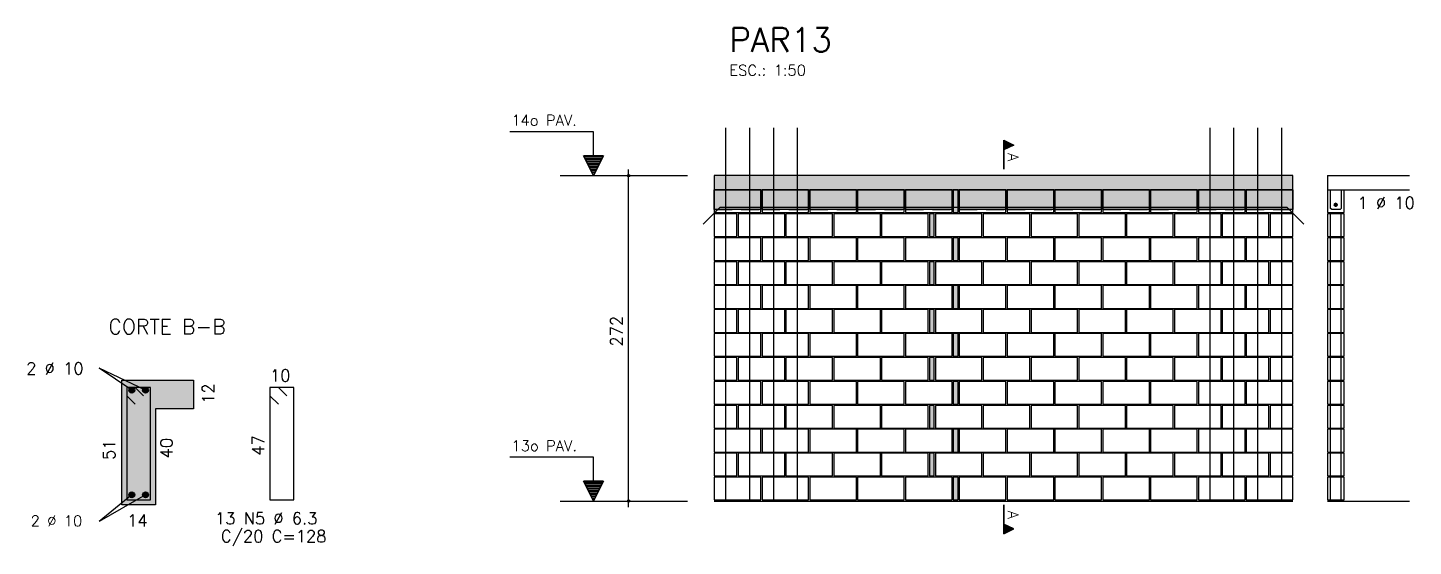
# Model space of a CAD drawing. Extents: x -1 to 122, y -1 to 61.
# Drawn here: x 22.11 to 45.29, y 9.23 to 17.89 of the extents above; entities that cross this region are included whole.
import ezdxf

# ---------------------------------------------------------------- set-up
doc = ezdxf.new("R2010")
doc.units = 0
doc.header["$MEASUREMENT"] = 0
doc.linetypes.add('ESTILO_TQS_0001', pattern=[0.45, 0.3, -0.15])
for name, color, linetype in [('PENA_01', 1, 'CONTINUOUS'), ('PENA_02', 2, 'CONTINUOUS'), ('PENA_03', 3, 'CONTINUOUS'), ('PENA_04', 4, 'CONTINUOUS'), ('PENA_05', 5, 'CONTINUOUS'), ('PENA_06', 6, 'CONTINUOUS'), ('PENA_09', 254, 'CONTINUOUS'), ('PENA_10', 253, 'CONTINUOUS'), ('PENA_11', 252, 'CONTINUOUS'), ('PENA_25', 210, 'CONTINUOUS')]:
    doc.layers.add(name, color=color, linetype=linetype)
doc.styles.get("Standard").update_dxf_attribs({"font": 'ROMANS.SHX'})

msp = doc.modelspace()

# ---------------------------------------------------------------- linework, layer by layer
at = {"layer": 'PENA_01', "linetype": 'Continuous'}
for p, q in [((31.015, 15.424), (33.146, 15.424)), ((23.851, 11.837), (23.306, 12.206)), ((24.081, 11.837), (23.306, 12.206)), ((23.851, 10.088), (23.306, 9.643)), ((24.081, 10.088), (23.306, 9.643)), ((31.015, 9.984), (33.146, 9.984))]:
    msp.add_line(p, q, dxfattribs=at)
at = {"layer": 'PENA_02', "linetype": 'ESTILO_TQS_0001'}
for p, q in [((33.594, 14.854), (34.374, 14.854)), ((34.394, 14.854), (35.174, 14.854)), ((35.194, 14.854), (35.974, 14.854)), ((35.994, 14.854), (36.774, 14.854)), ((36.794, 14.854), (37.574, 14.854)), ((37.694, 14.854), (38.474, 14.854)), ((38.494, 14.854), (39.274, 14.854)), ((39.294, 14.854), (40.074, 14.854)), ((40.094, 14.854), (40.874, 14.854)), ((40.894, 14.854), (41.674, 14.854)), ((41.694, 14.854), (42.474, 14.854)), ((42.494, 14.854), (43.274, 14.854))]:
    msp.add_line(p, q, dxfattribs=at)
at = {"layer": 'PENA_02', "linetype": 'Continuous'}
msp.add_line((33.594, 9.984), (43.274, 9.984), dxfattribs=at)
for points in [[(33.593, 15.184), (43.274, 15.184), (43.274, 15.424), (33.593, 15.424), (33.593, 15.184)], [(33.594, 14.804), (34.374, 14.804), (34.374, 15.184), (33.594, 15.184), (33.594, 14.804)], [(34.394, 14.804), (35.174, 14.804), (35.174, 15.184), (34.394, 15.184), (34.394, 14.804)], [(35.194, 14.804), (35.974, 14.804), (35.974, 15.184), (35.194, 15.184), (35.194, 14.804)], [(35.994, 14.804), (36.774, 14.804), (36.774, 15.184), (35.994, 15.184), (35.994, 14.804)], [(36.794, 14.804), (37.574, 14.804), (37.574, 15.184), (36.794, 15.184), (36.794, 14.804)], [(37.594, 14.804), (37.674, 14.804), (37.674, 15.184), (37.594, 15.184), (37.594, 14.804)], [(37.694, 14.804), (38.474, 14.804), (38.474, 15.184), (37.694, 15.184), (37.694, 14.804)], [(38.494, 14.804), (39.274, 14.804), (39.274, 15.184), (38.494, 15.184), (38.494, 14.804)], [(39.294, 14.804), (40.074, 14.804), (40.074, 15.184), (39.294, 15.184), (39.294, 14.804)], [(40.094, 14.804), (40.874, 14.804), (40.874, 15.184), (40.094, 15.184), (40.094, 14.804)], [(40.894, 14.804), (41.674, 14.804), (41.674, 15.184), (40.894, 15.184), (40.894, 14.804)], [(41.694, 14.804), (42.474, 14.804), (42.474, 15.184), (41.694, 15.184), (41.694, 14.804)], [(42.494, 14.804), (43.274, 14.804), (43.274, 15.184), (42.494, 15.184), (42.494, 14.804)], [(33.594, 14.404), (33.974, 14.404), (33.974, 14.784), (33.594, 14.784), (33.594, 14.404)], [(33.994, 14.404), (34.774, 14.404), (34.774, 14.784), (33.994, 14.784), (33.994, 14.404)], [(34.794, 14.404), (35.574, 14.404), (35.574, 14.784), (34.794, 14.784), (34.794, 14.404)], [(35.594, 14.404), (36.374, 14.404), (36.374, 14.784), (35.594, 14.784), (35.594, 14.404)], [(36.394, 14.404), (37.174, 14.404), (37.174, 14.784), (36.394, 14.784), (36.394, 14.404)], [(37.194, 14.404), (37.274, 14.404), (37.274, 14.784), (37.194, 14.784), (37.194, 14.404)], [(37.294, 14.404), (38.074, 14.404), (38.074, 14.784), (37.294, 14.784), (37.294, 14.404)], [(38.094, 14.404), (38.874, 14.404), (38.874, 14.784), (38.094, 14.784), (38.094, 14.404)], [(38.894, 14.404), (39.674, 14.404), (39.674, 14.784), (38.894, 14.784), (38.894, 14.404)], [(39.694, 14.404), (40.474, 14.404), (40.474, 14.784), (39.694, 14.784), (39.694, 14.404)], [(40.494, 14.404), (41.274, 14.404), (41.274, 14.784), (40.494, 14.784), (40.494, 14.404)], [(41.294, 14.404), (42.074, 14.404), (42.074, 14.784), (41.294, 14.784), (41.294, 14.404)], [(42.094, 14.404), (42.874, 14.404), (42.874, 14.784), (42.094, 14.784), (42.094, 14.404)], [(42.894, 14.404), (43.274, 14.404), (43.274, 14.784), (42.894, 14.784), (42.894, 14.404)], [(33.594, 14.004), (34.374, 14.004), (34.374, 14.384), (33.594, 14.384), (33.594, 14.004)], [(34.394, 14.004), (35.174, 14.004), (35.174, 14.384), (34.394, 14.384), (34.394, 14.004)], [(35.194, 14.004), (35.974, 14.004), (35.974, 14.384), (35.194, 14.384), (35.194, 14.004)], [(35.994, 14.004), (36.774, 14.004), (36.774, 14.384), (35.994, 14.384), (35.994, 14.004)], [(36.794, 14.004), (37.574, 14.004), (37.574, 14.384), (36.794, 14.384), (36.794, 14.004)], [(37.594, 14.004), (37.674, 14.004), (37.674, 14.384), (37.594, 14.384), (37.594, 14.004)], [(37.694, 14.004), (38.474, 14.004), (38.474, 14.384), (37.694, 14.384), (37.694, 14.004)], [(38.494, 14.004), (39.274, 14.004), (39.274, 14.384), (38.494, 14.384), (38.494, 14.004)], [(39.294, 14.004), (40.074, 14.004), (40.074, 14.384), (39.294, 14.384), (39.294, 14.004)], [(40.094, 14.004), (40.874, 14.004), (40.874, 14.384), (40.094, 14.384), (40.094, 14.004)], [(40.894, 14.004), (41.674, 14.004), (41.674, 14.384), (40.894, 14.384), (40.894, 14.004)], [(41.694, 14.004), (42.474, 14.004), (42.474, 14.384), (41.694, 14.384), (41.694, 14.004)], [(42.494, 14.004), (43.274, 14.004), (43.274, 14.384), (42.494, 14.384), (42.494, 14.004)], [(33.594, 13.604), (33.974, 13.604), (33.974, 13.984), (33.594, 13.984), (33.594, 13.604)], [(33.994, 13.604), (34.774, 13.604), (34.774, 13.984), (33.994, 13.984), (33.994, 13.604)], [(34.794, 13.604), (35.574, 13.604), (35.574, 13.984), (34.794, 13.984), (34.794, 13.604)], [(35.594, 13.604), (36.374, 13.604), (36.374, 13.984), (35.594, 13.984), (35.594, 13.604)], [(36.394, 13.604), (37.174, 13.604), (37.174, 13.984), (36.394, 13.984), (36.394, 13.604)], [(37.194, 13.604), (37.274, 13.604), (37.274, 13.984), (37.194, 13.984), (37.194, 13.604)], [(37.294, 13.604), (38.074, 13.604), (38.074, 13.984), (37.294, 13.984), (37.294, 13.604)], [(38.094, 13.604), (38.874, 13.604), (38.874, 13.984), (38.094, 13.984), (38.094, 13.604)], [(38.894, 13.604), (39.674, 13.604), (39.674, 13.984), (38.894, 13.984), (38.894, 13.604)], [(39.694, 13.604), (40.474, 13.604), (40.474, 13.984), (39.694, 13.984), (39.694, 13.604)], [(40.494, 13.604), (41.274, 13.604), (41.274, 13.984), (40.494, 13.984), (40.494, 13.604)], [(41.294, 13.604), (42.074, 13.604), (42.074, 13.984), (41.294, 13.984), (41.294, 13.604)], [(42.094, 13.604), (42.874, 13.604), (42.874, 13.984), (42.094, 13.984), (42.094, 13.604)], [(42.894, 13.604), (43.274, 13.604), (43.274, 13.984), (42.894, 13.984), (42.894, 13.604)], [(33.594, 13.204), (34.374, 13.204), (34.374, 13.584), (33.594, 13.584), (33.594, 13.204)], [(34.394, 13.204), (35.174, 13.204), (35.174, 13.584), (34.394, 13.584), (34.394, 13.204)], [(35.194, 13.204), (35.974, 13.204), (35.974, 13.584), (35.194, 13.584), (35.194, 13.204)], [(35.994, 13.204), (36.774, 13.204), (36.774, 13.584), (35.994, 13.584), (35.994, 13.204)], [(36.794, 13.204), (37.574, 13.204), (37.574, 13.584), (36.794, 13.584), (36.794, 13.204)], [(37.594, 13.204), (37.674, 13.204), (37.674, 13.584), (37.594, 13.584), (37.594, 13.204)], [(37.694, 13.204), (38.474, 13.204), (38.474, 13.584), (37.694, 13.584), (37.694, 13.204)], [(38.494, 13.204), (39.274, 13.204), (39.274, 13.584), (38.494, 13.584), (38.494, 13.204)], [(39.294, 13.204), (40.074, 13.204), (40.074, 13.584), (39.294, 13.584), (39.294, 13.204)], [(40.094, 13.204), (40.874, 13.204), (40.874, 13.584), (40.094, 13.584), (40.094, 13.204)], [(40.894, 13.204), (41.674, 13.204), (41.674, 13.584), (40.894, 13.584), (40.894, 13.204)], [(41.694, 13.204), (42.474, 13.204), (42.474, 13.584), (41.694, 13.584), (41.694, 13.204)], [(42.494, 13.204), (43.274, 13.204), (43.274, 13.584), (42.494, 13.584), (42.494, 13.204)], [(33.594, 12.804), (33.974, 12.804), (33.974, 13.184), (33.594, 13.184), (33.594, 12.804)], [(33.994, 12.804), (34.774, 12.804), (34.774, 13.184), (33.994, 13.184), (33.994, 12.804)], [(34.794, 12.804), (35.574, 12.804), (35.574, 13.184), (34.794, 13.184), (34.794, 12.804)], [(35.594, 12.804), (36.374, 12.804), (36.374, 13.184), (35.594, 13.184), (35.594, 12.804)], [(36.394, 12.804), (37.174, 12.804), (37.174, 13.184), (36.394, 13.184), (36.394, 12.804)], [(37.194, 12.804), (37.274, 12.804), (37.274, 13.184), (37.194, 13.184), (37.194, 12.804)], [(37.294, 12.804), (38.074, 12.804), (38.074, 13.184), (37.294, 13.184), (37.294, 12.804)], [(38.094, 12.804), (38.874, 12.804), (38.874, 13.184), (38.094, 13.184), (38.094, 12.804)], [(38.894, 12.804), (39.674, 12.804), (39.674, 13.184), (38.894, 13.184), (38.894, 12.804)], [(39.694, 12.804), (40.474, 12.804), (40.474, 13.184), (39.694, 13.184), (39.694, 12.804)], [(40.494, 12.804), (41.274, 12.804), (41.274, 13.184), (40.494, 13.184), (40.494, 12.804)], [(41.294, 12.804), (42.074, 12.804), (42.074, 13.184), (41.294, 13.184), (41.294, 12.804)], [(42.094, 12.804), (42.874, 12.804), (42.874, 13.184), (42.094, 13.184), (42.094, 12.804)], [(42.894, 12.804), (43.274, 12.804), (43.274, 13.184), (42.894, 13.184), (42.894, 12.804)], [(33.594, 12.404), (34.374, 12.404), (34.374, 12.784), (33.594, 12.784), (33.594, 12.404)], [(34.394, 12.404), (35.174, 12.404), (35.174, 12.784), (34.394, 12.784), (34.394, 12.404)], [(35.194, 12.404), (35.974, 12.404), (35.974, 12.784), (35.194, 12.784), (35.194, 12.404)], [(35.994, 12.404), (36.774, 12.404), (36.774, 12.784), (35.994, 12.784), (35.994, 12.404)], [(36.794, 12.404), (37.574, 12.404), (37.574, 12.784), (36.794, 12.784), (36.794, 12.404)], [(37.594, 12.404), (37.674, 12.404), (37.674, 12.784), (37.594, 12.784), (37.594, 12.404)], [(37.694, 12.404), (38.474, 12.404), (38.474, 12.784), (37.694, 12.784), (37.694, 12.404)], [(38.494, 12.404), (39.274, 12.404), (39.274, 12.784), (38.494, 12.784), (38.494, 12.404)], [(39.294, 12.404), (40.074, 12.404), (40.074, 12.784), (39.294, 12.784), (39.294, 12.404)], [(40.094, 12.404), (40.874, 12.404), (40.874, 12.784), (40.094, 12.784), (40.094, 12.404)], [(40.894, 12.404), (41.674, 12.404), (41.674, 12.784), (40.894, 12.784), (40.894, 12.404)], [(41.694, 12.404), (42.474, 12.404), (42.474, 12.784), (41.694, 12.784), (41.694, 12.404)], [(42.494, 12.404), (43.274, 12.404), (43.274, 12.784), (42.494, 12.784), (42.494, 12.404)], [(33.594, 12.004), (33.974, 12.004), (33.974, 12.384), (33.594, 12.384), (33.594, 12.004)], [(33.994, 12.004), (34.774, 12.004), (34.774, 12.384), (33.994, 12.384), (33.994, 12.004)], [(34.794, 12.004), (35.574, 12.004), (35.574, 12.384), (34.794, 12.384), (34.794, 12.004)], [(35.594, 12.004), (36.374, 12.004), (36.374, 12.384), (35.594, 12.384), (35.594, 12.004)], [(36.394, 12.004), (37.174, 12.004), (37.174, 12.384), (36.394, 12.384), (36.394, 12.004)], [(37.194, 12.004), (37.274, 12.004), (37.274, 12.384), (37.194, 12.384), (37.194, 12.004)], [(37.294, 12.004), (38.074, 12.004), (38.074, 12.384), (37.294, 12.384), (37.294, 12.004)], [(38.094, 12.004), (38.874, 12.004), (38.874, 12.384), (38.094, 12.384), (38.094, 12.004)], [(38.894, 12.004), (39.674, 12.004), (39.674, 12.384), (38.894, 12.384), (38.894, 12.004)], [(39.694, 12.004), (40.474, 12.004), (40.474, 12.384), (39.694, 12.384), (39.694, 12.004)], [(40.494, 12.004), (41.274, 12.004), (41.274, 12.384), (40.494, 12.384), (40.494, 12.004)], [(41.294, 12.004), (42.074, 12.004), (42.074, 12.384), (41.294, 12.384), (41.294, 12.004)], [(42.094, 12.004), (42.874, 12.004), (42.874, 12.384), (42.094, 12.384), (42.094, 12.004)], [(42.894, 12.004), (43.274, 12.004), (43.274, 12.384), (42.894, 12.384), (42.894, 12.004)], [(33.594, 11.604), (34.374, 11.604), (34.374, 11.984), (33.594, 11.984), (33.594, 11.604)], [(34.394, 11.604), (35.174, 11.604), (35.174, 11.984), (34.394, 11.984), (34.394, 11.604)], [(35.194, 11.604), (35.974, 11.604), (35.974, 11.984), (35.194, 11.984), (35.194, 11.604)], [(35.994, 11.604), (36.774, 11.604), (36.774, 11.984), (35.994, 11.984), (35.994, 11.604)], [(36.794, 11.604), (37.574, 11.604), (37.574, 11.984), (36.794, 11.984), (36.794, 11.604)], [(37.594, 11.604), (37.674, 11.604), (37.674, 11.984), (37.594, 11.984), (37.594, 11.604)], [(37.694, 11.604), (38.474, 11.604), (38.474, 11.984), (37.694, 11.984), (37.694, 11.604)], [(38.494, 11.604), (39.274, 11.604), (39.274, 11.984), (38.494, 11.984), (38.494, 11.604)], [(39.294, 11.604), (40.074, 11.604), (40.074, 11.984), (39.294, 11.984), (39.294, 11.604)], [(40.094, 11.604), (40.874, 11.604), (40.874, 11.984), (40.094, 11.984), (40.094, 11.604)], [(40.894, 11.604), (41.674, 11.604), (41.674, 11.984), (40.894, 11.984), (40.894, 11.604)], [(41.694, 11.604), (42.474, 11.604), (42.474, 11.984), (41.694, 11.984), (41.694, 11.604)], [(42.494, 11.604), (43.274, 11.604), (43.274, 11.984), (42.494, 11.984), (42.494, 11.604)], [(33.594, 11.204), (33.974, 11.204), (33.974, 11.584), (33.594, 11.584), (33.594, 11.204)], [(33.994, 11.204), (34.774, 11.204), (34.774, 11.584), (33.994, 11.584), (33.994, 11.204)], [(34.794, 11.204), (35.574, 11.204), (35.574, 11.584), (34.794, 11.584), (34.794, 11.204)], [(35.594, 11.204), (36.374, 11.204), (36.374, 11.584), (35.594, 11.584), (35.594, 11.204)], [(36.394, 11.204), (37.174, 11.204), (37.174, 11.584), (36.394, 11.584), (36.394, 11.204)], [(37.194, 11.204), (37.274, 11.204), (37.274, 11.584), (37.194, 11.584), (37.194, 11.204)], [(37.294, 11.204), (38.074, 11.204), (38.074, 11.584), (37.294, 11.584), (37.294, 11.204)], [(38.094, 11.204), (38.874, 11.204), (38.874, 11.584), (38.094, 11.584), (38.094, 11.204)], [(38.894, 11.204), (39.674, 11.204), (39.674, 11.584), (38.894, 11.584), (38.894, 11.204)], [(39.694, 11.204), (40.474, 11.204), (40.474, 11.584), (39.694, 11.584), (39.694, 11.204)], [(40.494, 11.204), (41.274, 11.204), (41.274, 11.584), (40.494, 11.584), (40.494, 11.204)], [(41.294, 11.204), (42.074, 11.204), (42.074, 11.584), (41.294, 11.584), (41.294, 11.204)], [(42.094, 11.204), (42.874, 11.204), (42.874, 11.584), (42.094, 11.584), (42.094, 11.204)], [(42.894, 11.204), (43.274, 11.204), (43.274, 11.584), (42.894, 11.584), (42.894, 11.204)], [(33.594, 10.804), (34.374, 10.804), (34.374, 11.184), (33.594, 11.184), (33.594, 10.804)], [(34.394, 10.804), (35.174, 10.804), (35.174, 11.184), (34.394, 11.184), (34.394, 10.804)], [(35.194, 10.804), (35.974, 10.804), (35.974, 11.184), (35.194, 11.184), (35.194, 10.804)], [(35.994, 10.804), (36.774, 10.804), (36.774, 11.184), (35.994, 11.184), (35.994, 10.804)], [(36.794, 10.804), (37.574, 10.804), (37.574, 11.184), (36.794, 11.184), (36.794, 10.804)], [(37.594, 10.804), (37.674, 10.804), (37.674, 11.184), (37.594, 11.184), (37.594, 10.804)], [(37.694, 10.804), (38.474, 10.804), (38.474, 11.184), (37.694, 11.184), (37.694, 10.804)], [(38.494, 10.804), (39.274, 10.804), (39.274, 11.184), (38.494, 11.184), (38.494, 10.804)], [(39.294, 10.804), (40.074, 10.804), (40.074, 11.184), (39.294, 11.184), (39.294, 10.804)], [(40.094, 10.804), (40.874, 10.804), (40.874, 11.184), (40.094, 11.184), (40.094, 10.804)], [(40.894, 10.804), (41.674, 10.804), (41.674, 11.184), (40.894, 11.184), (40.894, 10.804)], [(41.694, 10.804), (42.474, 10.804), (42.474, 11.184), (41.694, 11.184), (41.694, 10.804)], [(42.494, 10.804), (43.274, 10.804), (43.274, 11.184), (42.494, 11.184), (42.494, 10.804)], [(33.594, 10.404), (33.974, 10.404), (33.974, 10.784), (33.594, 10.784), (33.594, 10.404)], [(33.994, 10.404), (34.774, 10.404), (34.774, 10.784), (33.994, 10.784), (33.994, 10.404)], [(34.794, 10.404), (35.574, 10.404), (35.574, 10.784), (34.794, 10.784), (34.794, 10.404)], [(35.594, 10.404), (36.374, 10.404), (36.374, 10.784), (35.594, 10.784), (35.594, 10.404)], [(36.394, 10.404), (37.174, 10.404), (37.174, 10.784), (36.394, 10.784), (36.394, 10.404)], [(37.194, 10.404), (37.274, 10.404), (37.274, 10.784), (37.194, 10.784), (37.194, 10.404)], [(37.294, 10.404), (38.074, 10.404), (38.074, 10.784), (37.294, 10.784), (37.294, 10.404)], [(38.094, 10.404), (38.874, 10.404), (38.874, 10.784), (38.094, 10.784), (38.094, 10.404)], [(38.894, 10.404), (39.674, 10.404), (39.674, 10.784), (38.894, 10.784), (38.894, 10.404)], [(39.694, 10.404), (40.474, 10.404), (40.474, 10.784), (39.694, 10.784), (39.694, 10.404)], [(40.494, 10.404), (41.274, 10.404), (41.274, 10.784), (40.494, 10.784), (40.494, 10.404)], [(41.294, 10.404), (42.074, 10.404), (42.074, 10.784), (41.294, 10.784), (41.294, 10.404)], [(42.094, 10.404), (42.874, 10.404), (42.874, 10.784), (42.094, 10.784), (42.094, 10.404)], [(42.894, 10.404), (43.274, 10.404), (43.274, 10.784), (42.894, 10.784), (42.894, 10.404)], [(33.594, 10.004), (34.374, 10.004), (34.374, 10.384), (33.594, 10.384), (33.594, 10.004)], [(34.394, 10.004), (35.174, 10.004), (35.174, 10.384), (34.394, 10.384), (34.394, 10.004)], [(35.194, 10.004), (35.974, 10.004), (35.974, 10.384), (35.194, 10.384), (35.194, 10.004)], [(35.994, 10.004), (36.774, 10.004), (36.774, 10.384), (35.994, 10.384), (35.994, 10.004)], [(36.794, 10.004), (37.574, 10.004), (37.574, 10.384), (36.794, 10.384), (36.794, 10.004)], [(37.594, 10.004), (37.674, 10.004), (37.674, 10.384), (37.594, 10.384), (37.594, 10.004)], [(37.694, 10.004), (38.474, 10.004), (38.474, 10.384), (37.694, 10.384), (37.694, 10.004)], [(38.494, 10.004), (39.274, 10.004), (39.274, 10.384), (38.494, 10.384), (38.494, 10.004)], [(39.294, 10.004), (40.074, 10.004), (40.074, 10.384), (39.294, 10.384), (39.294, 10.004)], [(40.094, 10.004), (40.874, 10.004), (40.874, 10.384), (40.094, 10.384), (40.094, 10.004)], [(40.894, 10.004), (41.674, 10.004), (41.674, 10.384), (40.894, 10.384), (40.894, 10.004)], [(41.694, 10.004), (42.474, 10.004), (42.474, 10.384), (41.694, 10.384), (41.694, 10.004)], [(42.494, 10.004), (43.274, 10.004), (43.274, 10.384), (42.494, 10.384), (42.494, 10.004)]]:
    msp.add_lwpolyline(points, dxfattribs=at)
for centre, radius in [((32.161, 15.424), 0.02), ((32.161, 15.424), 0.01), ((32.161, 9.984), 0.02), ((32.161, 9.984), 0.01)]:
    msp.add_circle(centre, radius, dxfattribs=at)
at = {"layer": 'PENA_03', "linetype": 'Continuous'}
for p, q in [((31.574, 16.156), (30.174, 16.156)), ((31.574, 15.756), (31.574, 16.156)), ((31.575, 15.756), (31.575, 16.157)), ((38.438, 15.531), (38.438, 16.017)), ((38.438, 16.017), (38.604, 15.934)), ((38.439, 16.016), (38.439, 15.852)), ((38.439, 16.016), (38.603, 15.934)), ((38.451, 16.011), (38.451, 15.858)), ((38.464, 16.004), (38.464, 15.864)), ((38.476, 15.998), (38.476, 15.87)), ((38.603, 15.934), (38.439, 15.852)), ((38.604, 15.934), (38.439, 15.852)), ((38.439, 15.852), (38.439, 15.531)), ((38.489, 15.992), (38.489, 15.877)), ((38.502, 15.985), (38.502, 15.883)), ((38.515, 15.979), (38.515, 15.89)), ((38.528, 15.973), (38.528, 15.896)), ((38.54, 15.966), (38.54, 15.902)), ((38.553, 15.96), (38.553, 15.909)), ((38.566, 15.953), (38.566, 15.915)), ((38.579, 15.947), (38.579, 15.921)), ((38.591, 15.941), (38.591, 15.928)), ((31.575, 15.424), (31.409, 15.756)), ((31.409, 15.756), (31.574, 15.756)), ((31.575, 15.427), (31.411, 15.755)), ((31.738, 15.755), (31.411, 15.755)), ((31.728, 15.731), (31.421, 15.731)), ((31.715, 15.705), (31.434, 15.705)), ((31.702, 15.679), (31.447, 15.679)), ((31.689, 15.654), (31.46, 15.654)), ((31.677, 15.628), (31.472, 15.628)), ((31.664, 15.603), (31.485, 15.603)), ((31.651, 15.577), (31.498, 15.577)), ((31.638, 15.552), (31.511, 15.552)), ((31.74, 15.756), (31.575, 15.424)), ((31.575, 15.756), (31.74, 15.756)), ((31.738, 15.755), (31.575, 15.427)), ((31.626, 15.526), (31.523, 15.526)), ((31.613, 15.501), (31.536, 15.501)), ((31.6, 15.475), (31.549, 15.475)), ((31.587, 15.45), (31.562, 15.45)), ((32.161, 9.884), (32.161, 15.524)), ((43.854, 15.424), (43.854, 14.804)), ((43.854, 15.424), (45.225, 15.424)), ((43.854, 15.184), (45.225, 15.184)), ((43.904, 14.404), (43.904, 14.784)), ((44.084, 14.404), (44.084, 14.784)), ((43.904, 14.004), (43.904, 14.384)), ((44.084, 14.004), (44.084, 14.384)), ((43.904, 13.604), (43.904, 13.984)), ((44.084, 13.604), (44.084, 13.984)), ((43.904, 13.204), (43.904, 13.584)), ((44.084, 13.204), (44.084, 13.584)), ((43.904, 12.804), (43.904, 13.184)), ((44.084, 12.804), (44.084, 13.184)), ((43.904, 12.404), (43.904, 12.784)), ((44.084, 12.404), (44.084, 12.784)), ((43.904, 12.004), (43.904, 12.384)), ((44.084, 12.004), (44.084, 12.384)), ((23.686, 9.923), (23.686, 12.003)), ((23.686, 12.003), (24.886, 12.003)), ((24.886, 12.003), (24.886, 11.523)), ((43.904, 11.604), (43.904, 11.984)), ((44.084, 11.604), (44.084, 11.984)), ((24.886, 11.523), (24.246, 11.523)), ((24.246, 11.523), (24.246, 9.923)), ((43.904, 11.204), (43.904, 11.584)), ((44.084, 11.204), (44.084, 11.584)), ((43.904, 10.804), (43.904, 11.184)), ((44.084, 10.804), (44.084, 11.184)), ((31.574, 10.716), (30.174, 10.716)), ((31.574, 10.316), (31.574, 10.716)), ((31.575, 10.316), (31.575, 10.717)), ((43.904, 10.404), (43.904, 10.784)), ((44.084, 10.404), (44.084, 10.784)), ((31.575, 9.984), (31.409, 10.316)), ((31.409, 10.316), (31.574, 10.316)), ((31.575, 9.987), (31.411, 10.315)), ((31.738, 10.315), (31.411, 10.315)), ((31.728, 10.291), (31.421, 10.291)), ((31.715, 10.265), (31.434, 10.265)), ((31.702, 10.239), (31.447, 10.239)), ((31.689, 10.214), (31.46, 10.214)), ((31.74, 10.316), (31.575, 9.984)), ((31.575, 10.316), (31.74, 10.316)), ((31.738, 10.315), (31.575, 9.987)), ((43.904, 10.004), (43.904, 10.384)), ((44.084, 10.004), (44.084, 10.384)), ((31.677, 10.188), (31.472, 10.188)), ((31.664, 10.163), (31.485, 10.163)), ((31.651, 10.137), (31.498, 10.137)), ((31.638, 10.112), (31.511, 10.112)), ((31.626, 10.086), (31.523, 10.086)), ((31.613, 10.061), (31.536, 10.061)), ((31.6, 10.035), (31.549, 10.035)), ((31.587, 10.01), (31.562, 10.01)), ((43.854, 9.984), (45.225, 9.984)), ((24.246, 9.923), (23.686, 9.923)), ((38.438, 9.921), (38.438, 9.435)), ((38.439, 9.6), (38.439, 9.921)), ((38.438, 9.435), (38.604, 9.518)), ((38.439, 9.436), (38.439, 9.6)), ((38.603, 9.518), (38.439, 9.6)), ((38.604, 9.518), (38.439, 9.6)), ((38.439, 9.436), (38.603, 9.518)), ((38.451, 9.441), (38.451, 9.594)), ((38.464, 9.448), (38.464, 9.588)), ((38.476, 9.454), (38.476, 9.582)), ((38.489, 9.46), (38.489, 9.575)), ((38.502, 9.467), (38.502, 9.569)), ((38.515, 9.473), (38.515, 9.563)), ((38.528, 9.48), (38.528, 9.556)), ((38.54, 9.486), (38.54, 9.55)), ((38.553, 9.492), (38.553, 9.543)), ((38.566, 9.499), (38.566, 9.537)), ((38.579, 9.505), (38.579, 9.531)), ((38.591, 9.511), (38.591, 9.524))]:
    msp.add_line(p, q, dxfattribs=at)
for points in [[(43.854, 14.804), (44.134, 14.804), (44.134, 15.184)], [(44.084, 15.184), (44.084, 14.874), (44.064, 14.854), (43.924, 14.854), (43.904, 14.874), (43.904, 15.184)], [(44.018, 14.935), (44.016, 14.945), (44.01, 14.954), (44.001, 14.959), (43.991, 14.96), (43.981, 14.957), (43.973, 14.95), (43.969, 14.94), (43.969, 14.93), (43.973, 14.921), (43.981, 14.914), (43.991, 14.91), (44.001, 14.911), (44.01, 14.917), (44.016, 14.925), (44.018, 14.935)], [(43.854, 14.404), (44.134, 14.404), (44.134, 14.784), (43.854, 14.784), (43.854, 14.404)], [(43.854, 14.004), (44.134, 14.004), (44.134, 14.384), (43.854, 14.384), (43.854, 14.004)], [(43.854, 13.604), (44.134, 13.604), (44.134, 13.984), (43.854, 13.984), (43.854, 13.604)], [(43.854, 13.204), (44.134, 13.204), (44.134, 13.584), (43.854, 13.584), (43.854, 13.204)], [(43.854, 12.804), (44.134, 12.804), (44.134, 13.184), (43.854, 13.184), (43.854, 12.804)], [(43.854, 12.404), (44.134, 12.404), (44.134, 12.784), (43.854, 12.784), (43.854, 12.404)], [(43.854, 12.004), (44.134, 12.004), (44.134, 12.384), (43.854, 12.384), (43.854, 12.004)], [(43.854, 11.604), (44.134, 11.604), (44.134, 11.984), (43.854, 11.984), (43.854, 11.604)], [(43.854, 11.204), (44.134, 11.204), (44.134, 11.584), (43.854, 11.584), (43.854, 11.204)], [(43.854, 10.804), (44.134, 10.804), (44.134, 11.184), (43.854, 11.184), (43.854, 10.804)], [(43.854, 10.404), (44.134, 10.404), (44.134, 10.784), (43.854, 10.784), (43.854, 10.404)], [(43.854, 10.004), (44.134, 10.004), (44.134, 10.384), (43.854, 10.384), (43.854, 10.004)]]:
    msp.add_lwpolyline(points, dxfattribs=at)
for centre, radius in [((43.993, 14.935), 0.025), ((23.851, 11.837), 0.05), ((24.081, 11.837), 0.05), ((23.851, 10.088), 0.05), ((24.081, 10.088), 0.05)]:
    msp.add_circle(centre, radius, dxfattribs=at)
for points in [[(44.018, 14.935), (43.973, 14.95), (43.969, 14.94)], [(44.018, 14.935), (43.969, 14.94), (43.969, 14.93)], [(44.018, 14.935), (43.969, 14.93), (43.973, 14.921)], [(44.018, 14.935), (43.981, 14.957), (43.97, 14.944)], [(44.018, 14.935), (43.97, 14.944), (43.97, 14.927)], [(44.018, 14.935), (43.97, 14.927), (43.981, 14.914)], [(44.018, 14.935), (43.981, 14.957), (43.973, 14.95)], [(44.018, 14.935), (43.973, 14.921), (43.981, 14.914)], [(44.018, 14.935), (43.998, 14.96), (43.981, 14.957)], [(44.018, 14.935), (43.991, 14.96), (43.981, 14.957)], [(44.018, 14.935), (43.981, 14.914), (43.998, 14.911)], [(44.018, 14.935), (43.981, 14.914), (43.991, 14.91)], [(44.018, 14.935), (44.001, 14.959), (43.991, 14.96)], [(44.018, 14.935), (43.991, 14.91), (44.001, 14.911)], [(44.018, 14.935), (44.013, 14.951), (43.998, 14.96)], [(44.018, 14.935), (43.998, 14.911), (44.013, 14.919)], [(44.018, 14.935), (44.01, 14.954), (44.001, 14.959)], [(44.018, 14.935), (44.001, 14.911), (44.01, 14.917)], [(44.018, 14.935), (44.016, 14.945), (44.01, 14.954)], [(44.018, 14.935), (44.01, 14.917), (44.016, 14.925)], [(44.018, 14.935), (44.013, 14.919), (44.018, 14.935)], [(44.018, 14.935), (44.016, 14.925), (44.018, 14.935)], [(23.901, 11.837), (23.826, 11.881), (23.804, 11.855)], [(23.901, 11.837), (23.804, 11.855), (23.804, 11.82)], [(23.901, 11.837), (23.804, 11.82), (23.826, 11.794)], [(23.901, 11.837), (23.86, 11.887), (23.826, 11.881)], [(23.901, 11.837), (23.826, 11.794), (23.86, 11.788)], [(23.901, 11.837), (23.889, 11.87), (23.86, 11.887)], [(23.901, 11.837), (23.86, 11.788), (23.889, 11.805)], [(23.901, 11.837), (23.889, 11.805), (23.901, 11.837)], [(24.131, 11.837), (24.056, 11.881), (24.034, 11.855)], [(24.131, 11.837), (24.034, 11.855), (24.034, 11.82)], [(24.131, 11.837), (24.034, 11.82), (24.056, 11.794)], [(24.131, 11.837), (24.09, 11.887), (24.056, 11.881)], [(24.131, 11.837), (24.056, 11.794), (24.09, 11.788)], [(24.131, 11.837), (24.119, 11.87), (24.09, 11.887)], [(24.131, 11.837), (24.09, 11.788), (24.119, 11.805)], [(24.131, 11.837), (24.119, 11.805), (24.131, 11.837)], [(23.901, 10.088), (23.826, 10.132), (23.804, 10.106)], [(23.901, 10.088), (23.804, 10.106), (23.804, 10.071)], [(23.901, 10.088), (23.804, 10.071), (23.826, 10.045)], [(23.901, 10.088), (23.86, 10.138), (23.826, 10.132)], [(23.901, 10.088), (23.826, 10.045), (23.86, 10.039)], [(23.901, 10.088), (23.889, 10.121), (23.86, 10.138)], [(23.901, 10.088), (23.86, 10.039), (23.889, 10.056)], [(23.901, 10.088), (23.889, 10.056), (23.901, 10.088)], [(24.131, 10.088), (24.056, 10.132), (24.034, 10.106)], [(24.131, 10.088), (24.034, 10.106), (24.034, 10.071)], [(24.131, 10.088), (24.034, 10.071), (24.056, 10.045)], [(24.131, 10.088), (24.09, 10.138), (24.056, 10.132)], [(24.131, 10.088), (24.056, 10.045), (24.09, 10.039)], [(24.131, 10.088), (24.119, 10.121), (24.09, 10.138)], [(24.131, 10.088), (24.09, 10.039), (24.119, 10.056)], [(24.131, 10.088), (24.119, 10.056), (24.131, 10.088)]]:
    msp.add_solid(points, dxfattribs=at)
at = {"layer": 'PENA_04', "linetype": 'Continuous'}
for p, q in [((23.906, 11.883), (23.766, 11.883)), ((23.766, 11.883), (23.766, 10.003)), ((24.166, 11.883), (23.766, 11.883)), ((23.766, 11.883), (23.766, 11.743)), ((24.046, 11.743), (23.906, 11.883)), ((24.166, 10.003), (24.166, 11.883)), ((23.766, 11.743), (23.906, 11.603)), ((23.766, 10.003), (24.166, 10.003))]:
    msp.add_line(p, q, dxfattribs=at)
at = {"layer": 'PENA_05', "linetype": 'Continuous'}
for p, q in [((33.411, 14.611), (33.694, 14.894)), ((33.694, 14.894), (43.174, 14.894)), ((43.174, 14.894), (43.457, 14.611)), ((26.303, 11.883), (26.163, 11.883)), ((26.163, 11.883), (26.163, 10.003)), ((26.563, 11.883), (26.163, 11.883)), ((26.163, 11.883), (26.163, 11.743)), ((26.443, 11.743), (26.303, 11.883)), ((26.563, 10.003), (26.563, 11.883)), ((26.163, 11.743), (26.303, 11.603)), ((26.163, 10.003), (26.563, 10.003))]:
    msp.add_line(p, q, dxfattribs=at)
for points in [[(33.784, 16.224), (33.784, 9.984)], [(34.184, 16.224), (34.184, 9.984)], [(34.584, 16.224), (34.584, 9.984)], [(34.984, 16.224), (34.984, 9.984)], [(41.884, 16.224), (41.884, 9.984)], [(42.284, 16.224), (42.284, 9.984)], [(42.684, 16.224), (42.684, 9.984)], [(43.084, 16.224), (43.084, 9.984)]]:
    msp.add_lwpolyline(points, dxfattribs=at)
at = {"layer": 'PENA_09', "linetype": 'Continuous'}
for points in [[(33.594, 14.854), (33.594, 15.184), (34.374, 15.184), (34.374, 14.854), (33.594, 14.854)], [(34.394, 14.854), (34.394, 15.184), (35.174, 15.184), (35.174, 14.854), (34.394, 14.854)], [(35.194, 14.854), (35.194, 15.184), (35.974, 15.184), (35.974, 14.854), (35.194, 14.854)], [(35.994, 14.854), (35.994, 15.184), (36.774, 15.184), (36.774, 14.854), (35.994, 14.854)], [(36.794, 14.854), (36.794, 15.184), (37.574, 15.184), (37.574, 14.854), (36.794, 14.854)], [(37.694, 14.854), (37.694, 15.184), (38.474, 15.184), (38.474, 14.854), (37.694, 14.854)], [(38.494, 14.854), (38.494, 15.184), (39.274, 15.184), (39.274, 14.854), (38.494, 14.854)], [(39.294, 14.854), (39.294, 15.184), (40.074, 15.184), (40.074, 14.854), (39.294, 14.854)], [(40.094, 14.854), (40.094, 15.184), (40.874, 15.184), (40.874, 14.854), (40.094, 14.854)], [(40.894, 14.854), (40.894, 15.184), (41.674, 15.184), (41.674, 14.854), (40.894, 14.854)], [(41.694, 14.854), (41.694, 15.184), (42.474, 15.184), (42.474, 14.854), (41.694, 14.854)], [(42.494, 14.854), (42.494, 15.184), (43.274, 15.184), (43.274, 14.854), (42.494, 14.854)]]:
    msp.add_lwpolyline(points, dxfattribs=at)
for points in [[(33.594, 14.854), (33.594, 15.184), (34.374, 15.184)], [(33.594, 14.854), (34.374, 15.184), (34.374, 14.854)], [(34.394, 14.854), (34.394, 15.184), (35.174, 15.184)], [(34.394, 14.854), (35.174, 15.184), (35.174, 14.854)], [(35.194, 14.854), (35.194, 15.184), (35.974, 15.184)], [(35.194, 14.854), (35.974, 15.184), (35.974, 14.854)], [(35.994, 14.854), (35.994, 15.184), (36.774, 15.184)], [(35.994, 14.854), (36.774, 15.184), (36.774, 14.854)], [(36.794, 14.854), (36.794, 15.184), (37.574, 15.184)], [(36.794, 14.854), (37.574, 15.184), (37.574, 14.854)], [(37.694, 14.854), (37.694, 15.184), (38.474, 15.184)], [(37.694, 14.854), (38.474, 15.184), (38.474, 14.854)], [(38.494, 14.854), (38.494, 15.184), (39.274, 15.184)], [(38.494, 14.854), (39.274, 15.184), (39.274, 14.854)], [(39.294, 14.854), (39.294, 15.184), (40.074, 15.184)], [(39.294, 14.854), (40.074, 15.184), (40.074, 14.854)], [(40.094, 14.854), (40.094, 15.184), (40.874, 15.184)], [(40.094, 14.854), (40.874, 15.184), (40.874, 14.854)], [(40.894, 14.854), (40.894, 15.184), (41.674, 15.184)], [(40.894, 14.854), (41.674, 15.184), (41.674, 14.854)], [(41.694, 14.854), (41.694, 15.184), (42.474, 15.184)], [(41.694, 14.854), (42.474, 15.184), (42.474, 14.854)], [(42.494, 14.854), (42.494, 15.184), (43.274, 15.184)], [(42.494, 14.854), (43.274, 15.184), (43.274, 14.854)], [(33.594, 14.854), (34.374, 14.854), (33.594, 14.854)], [(34.394, 14.854), (35.174, 14.854), (34.394, 14.854)], [(35.194, 14.854), (35.974, 14.854), (35.194, 14.854)], [(35.994, 14.854), (36.774, 14.854), (35.994, 14.854)], [(36.794, 14.854), (37.574, 14.854), (36.794, 14.854)], [(37.694, 14.854), (38.474, 14.854), (37.694, 14.854)], [(38.494, 14.854), (39.274, 14.854), (38.494, 14.854)], [(39.294, 14.854), (40.074, 14.854), (39.294, 14.854)], [(40.094, 14.854), (40.874, 14.854), (40.094, 14.854)], [(40.894, 14.854), (41.674, 14.854), (40.894, 14.854)], [(41.694, 14.854), (42.474, 14.854), (41.694, 14.854)], [(42.494, 14.854), (43.274, 14.854), (42.494, 14.854)]]:
    msp.add_solid(points, dxfattribs=at)
at = {"layer": 'PENA_10', "linetype": 'Continuous'}
for points in [[(23.686, 12.003), (24.886, 12.003), (24.886, 11.523)], [(23.686, 12.003), (24.886, 11.523), (24.246, 11.523)], [(23.686, 12.003), (24.246, 11.523), (24.246, 9.923)], [(23.686, 12.003), (24.246, 9.923), (23.686, 9.923)], [(23.686, 12.003), (23.686, 9.923), (23.686, 12.003)]]:
    msp.add_solid(points, dxfattribs=at)
at = {"layer": 'PENA_11', "linetype": 'Continuous'}
for points in [[(33.593, 15.184), (43.274, 15.184), (43.274, 15.424)], [(33.593, 15.184), (43.274, 15.424), (33.593, 15.424)], [(33.593, 15.184), (33.593, 15.424), (33.593, 15.184)]]:
    msp.add_solid(points, dxfattribs=at)
at = {"layer": 'PENA_25', "linetype": 'Continuous'}
for points in [[(37.674, 15.184), (37.594, 15.184), (37.594, 14.804), (37.674, 14.804), (37.674, 15.184)], [(37.274, 14.784), (37.194, 14.784), (37.194, 14.404), (37.274, 14.404), (37.274, 14.784)], [(37.674, 14.384), (37.594, 14.384), (37.594, 14.004), (37.674, 14.004), (37.674, 14.384)], [(37.274, 13.984), (37.194, 13.984), (37.194, 13.604), (37.274, 13.604), (37.274, 13.984)], [(37.674, 13.584), (37.594, 13.584), (37.594, 13.204), (37.674, 13.204), (37.674, 13.584)], [(37.274, 13.184), (37.194, 13.184), (37.194, 12.804), (37.274, 12.804), (37.274, 13.184)], [(37.674, 12.784), (37.594, 12.784), (37.594, 12.404), (37.674, 12.404), (37.674, 12.784)], [(37.274, 12.384), (37.194, 12.384), (37.194, 12.004), (37.274, 12.004), (37.274, 12.384)], [(37.674, 11.984), (37.594, 11.984), (37.594, 11.604), (37.674, 11.604), (37.674, 11.984)], [(37.274, 11.584), (37.194, 11.584), (37.194, 11.204), (37.274, 11.204), (37.274, 11.584)], [(37.674, 11.184), (37.594, 11.184), (37.594, 10.804), (37.674, 10.804), (37.674, 11.184)], [(37.274, 10.784), (37.194, 10.784), (37.194, 10.404), (37.274, 10.404), (37.274, 10.784)], [(37.674, 10.384), (37.594, 10.384), (37.594, 10.004), (37.674, 10.004), (37.674, 10.384)]]:
    msp.add_lwpolyline(points, dxfattribs=at)
for points in [[(37.674, 15.184), (37.594, 15.184), (37.594, 14.804)], [(37.674, 15.184), (37.594, 14.804), (37.674, 14.804)], [(37.674, 15.184), (37.674, 14.804), (37.674, 15.184)], [(37.274, 14.784), (37.194, 14.784), (37.194, 14.404)], [(37.274, 14.784), (37.194, 14.404), (37.274, 14.404)], [(37.274, 14.784), (37.274, 14.404), (37.274, 14.784)], [(37.674, 14.384), (37.594, 14.384), (37.594, 14.004)], [(37.674, 14.384), (37.594, 14.004), (37.674, 14.004)], [(37.674, 14.384), (37.674, 14.004), (37.674, 14.384)], [(37.274, 13.984), (37.194, 13.984), (37.194, 13.604)], [(37.274, 13.984), (37.194, 13.604), (37.274, 13.604)], [(37.274, 13.984), (37.274, 13.604), (37.274, 13.984)], [(37.674, 13.584), (37.594, 13.584), (37.594, 13.204)], [(37.674, 13.584), (37.594, 13.204), (37.674, 13.204)], [(37.674, 13.584), (37.674, 13.204), (37.674, 13.584)], [(37.274, 13.184), (37.194, 13.184), (37.194, 12.804)], [(37.274, 13.184), (37.194, 12.804), (37.274, 12.804)], [(37.274, 13.184), (37.274, 12.804), (37.274, 13.184)], [(37.674, 12.784), (37.594, 12.784), (37.594, 12.404)], [(37.674, 12.784), (37.594, 12.404), (37.674, 12.404)], [(37.674, 12.784), (37.674, 12.404), (37.674, 12.784)], [(37.274, 12.384), (37.194, 12.384), (37.194, 12.004)], [(37.274, 12.384), (37.194, 12.004), (37.274, 12.004)], [(37.274, 12.384), (37.274, 12.004), (37.274, 12.384)], [(37.674, 11.984), (37.594, 11.984), (37.594, 11.604)], [(37.674, 11.984), (37.594, 11.604), (37.674, 11.604)], [(37.674, 11.984), (37.674, 11.604), (37.674, 11.984)], [(37.274, 11.584), (37.194, 11.584), (37.194, 11.204)], [(37.274, 11.584), (37.194, 11.204), (37.274, 11.204)], [(37.274, 11.584), (37.274, 11.204), (37.274, 11.584)], [(37.674, 11.184), (37.594, 11.184), (37.594, 10.804)], [(37.674, 11.184), (37.594, 10.804), (37.674, 10.804)], [(37.674, 11.184), (37.674, 10.804), (37.674, 11.184)], [(37.274, 10.784), (37.194, 10.784), (37.194, 10.404)], [(37.274, 10.784), (37.194, 10.404), (37.274, 10.404)], [(37.274, 10.784), (37.274, 10.404), (37.274, 10.784)], [(37.674, 10.384), (37.594, 10.384), (37.594, 10.004)], [(37.674, 10.384), (37.594, 10.004), (37.674, 10.004)], [(37.674, 10.384), (37.674, 10.004), (37.674, 10.384)]]:
    msp.add_solid(points, dxfattribs=at)

# ---------------------------------------------------------------- texts
at = {"layer": 'PENA_03', "linetype": 'Continuous'}
for s, height, p in [('ESC.: 1:50', 0.18, (33.848, 17.094)), ('14o PAV.', 0.18, (30.2, 16.258)), ('1 %%c 10', 0.2, (44.355, 14.868)), ('2 %%c 10', 0.2, (22.084, 12.101)), ('10', 0.2, (26.163, 11.983)), ('13o PAV.', 0.18, (30.204, 10.818)), ('2 %%c 10', 0.18, (22.159, 9.563)), ('14', 0.2, (23.774, 9.558)), ('13 N5 %%c 6.3', 0.2, (25.242, 9.596)), ('C/20 C=128', 0.2, (25.342, 9.296))]:
    msp.add_text(s, height=height, dxfattribs=at).set_placement(p)
for s, height, rotation, p in [('A', 0.18, 270, (38.505, 15.799)), ('272', 0.2, 90, (32.059, 12.566)), ('12', 0.2, 90, (25.231, 11.607)), ('51', 0.2, 90, (23.571, 10.671)), ('40', 0.2, 90, (24.531, 10.697)), ('47', 0.2, 90, (26.063, 10.743)), ('A', 0.18, 270, (38.505, 9.825))]:
    msp.add_text(s, height=height, rotation=rotation, dxfattribs=at).set_placement(p)
at = {"layer": 'PENA_05', "linetype": 'Continuous'}
msp.add_text('CORTE B-B', height=0.25, dxfattribs=at).set_placement((23.46, 12.775))
at = {"layer": 'PENA_06', "linetype": 'Continuous'}
msp.add_text('PAR13', height=0.4, dxfattribs=at).set_placement((33.848, 17.494))

doc.saveas('drawing.dxf')
